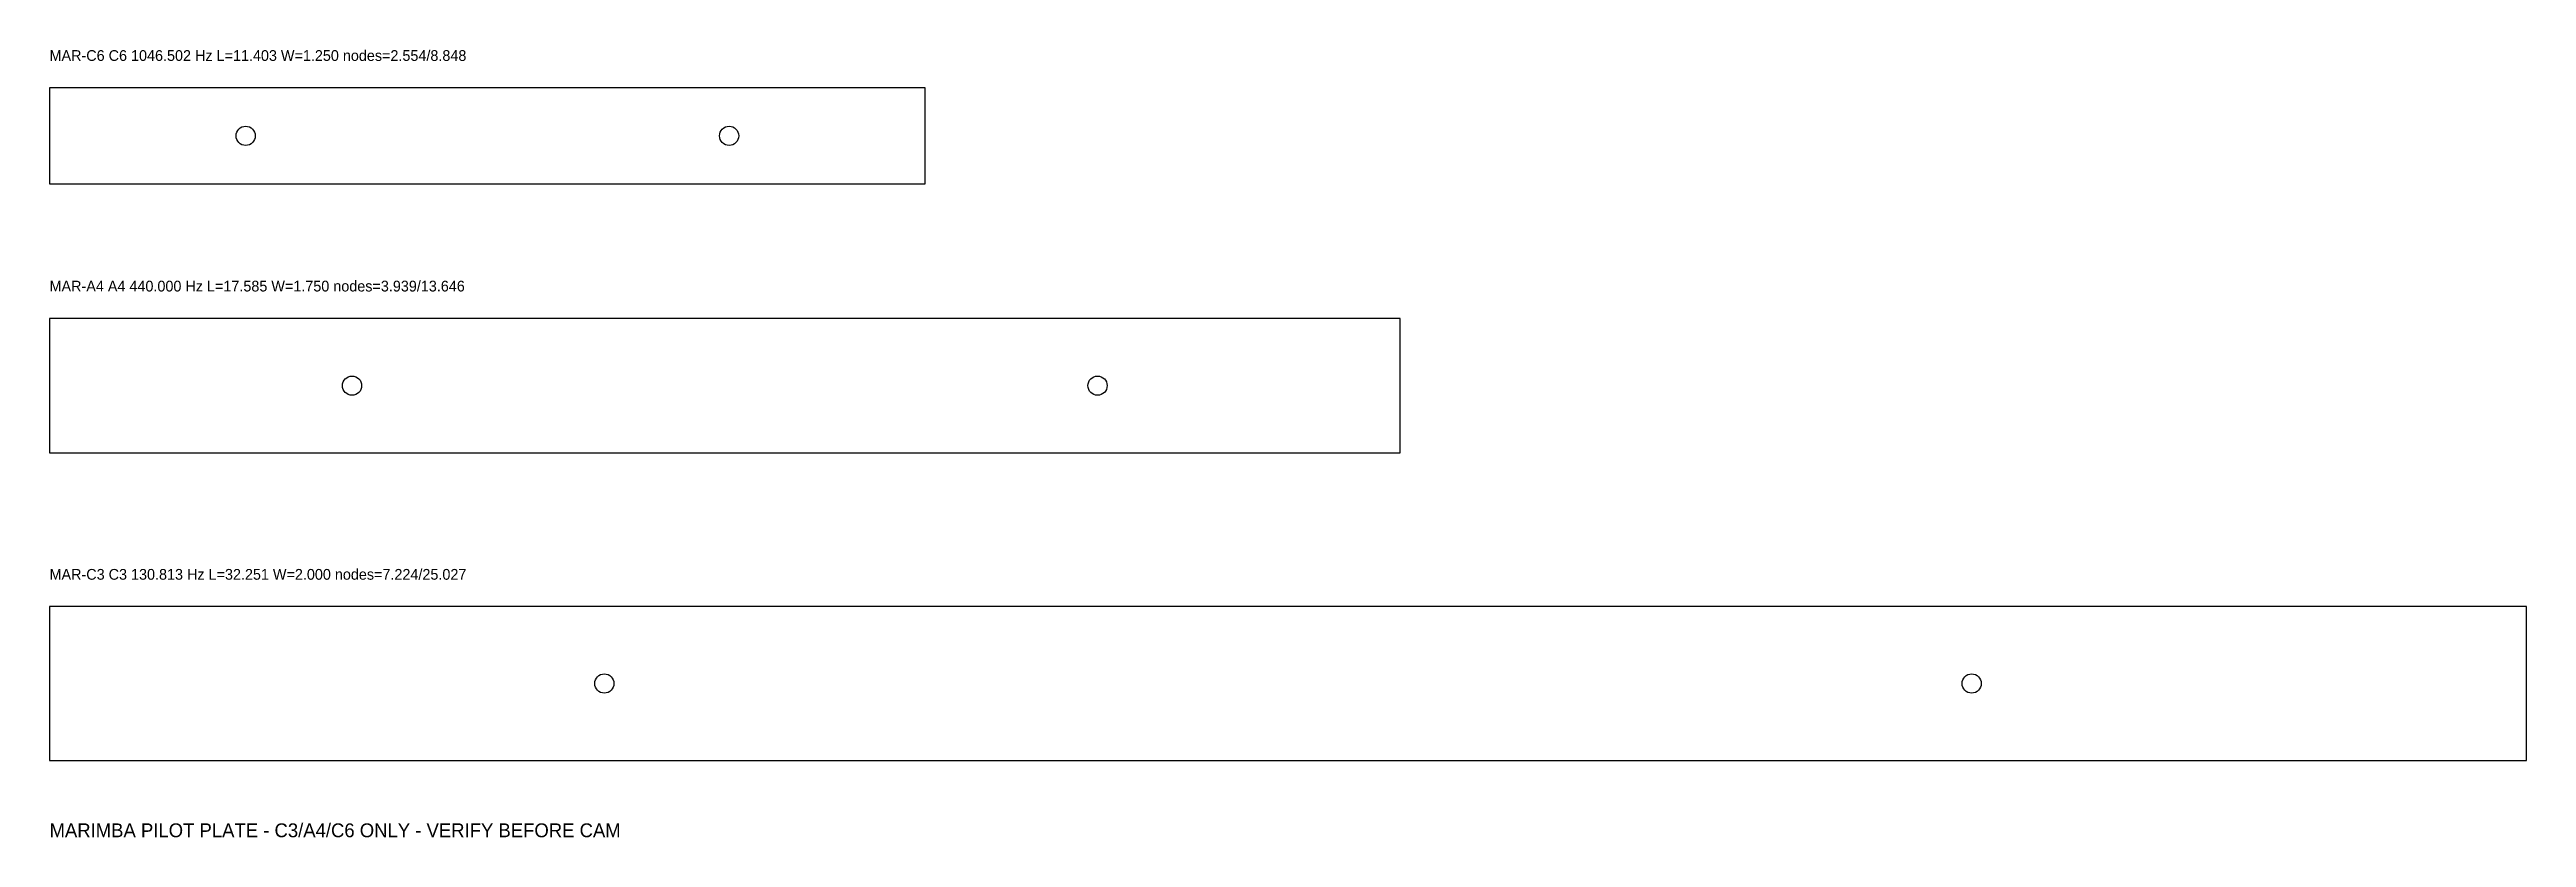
# Model space of a CAD drawing. Header units: inches. Extents: x 0 to 32.3, y -1 to 9.2.
import ezdxf

# ---------------------------------------------------------------- set-up
doc = ezdxf.new("R2010")
doc.units = ezdxf.units.IN

msp = doc.modelspace()

# ---------------------------------------------------------------- linework, layer by layer
at = {"layer": 'BAR_A4'}
for p, q in [((17.585, 5.75), (0, 5.75)), ((0, 5.75), (0, 4)), ((17.585, 4), (17.585, 5.75)), ((0, 4), (17.585, 4))]:
    msp.add_line(p, q, dxfattribs=at)
at = {"layer": 'BAR_C3'}
for p, q in [((32.251, 2), (0, 2)), ((0, 2), (0, 0)), ((32.251, 0), (32.251, 2)), ((0, 0), (32.251, 0))]:
    msp.add_line(p, q, dxfattribs=at)
at = {"layer": 'BAR_C6'}
for p, q in [((11.403, 8.75), (0, 8.75)), ((0, 8.75), (0, 7.5)), ((11.403, 7.5), (11.403, 8.75)), ((0, 7.5), (11.403, 7.5))]:
    msp.add_line(p, q, dxfattribs=at)
at = {"layer": 'NODES_A4'}
for centre in [(3.939, 4.875), (13.646, 4.875)]:
    msp.add_circle(centre, 0.125, dxfattribs=at)
at = {"layer": 'NODES_C3'}
for centre in [(7.224, 1), (25.027, 1)]:
    msp.add_circle(centre, 0.125, dxfattribs=at)
at = {"layer": 'NODES_C6'}
for centre in [(2.554, 8.125), (8.848, 8.125)]:
    msp.add_circle(centre, 0.125, dxfattribs=at)

# ---------------------------------------------------------------- texts
at = {"layer": 'LABELS'}
for s, p in [('MAR-C6 C6 1046.502 Hz L=11.403 W=1.250 nodes=2.554/8.848', (0, 9.1)), ('MAR-A4 A4 440.000 Hz L=17.585 W=1.750 nodes=3.939/13.646', (0, 6.1)), ('MAR-C3 C3 130.813 Hz L=32.251 W=2.000 nodes=7.224/25.027', (0, 2.35))]:
    msp.add_text(s, height=0.14, dxfattribs=at).set_placement(p)
at = {"layer": 'NOTES'}
msp.add_text('MARIMBA PILOT PLATE - C3/A4/C6 ONLY - VERIFY BEFORE CAM', height=0.18, dxfattribs=at).set_placement((0, -1))

doc.saveas('drawing.dxf')
